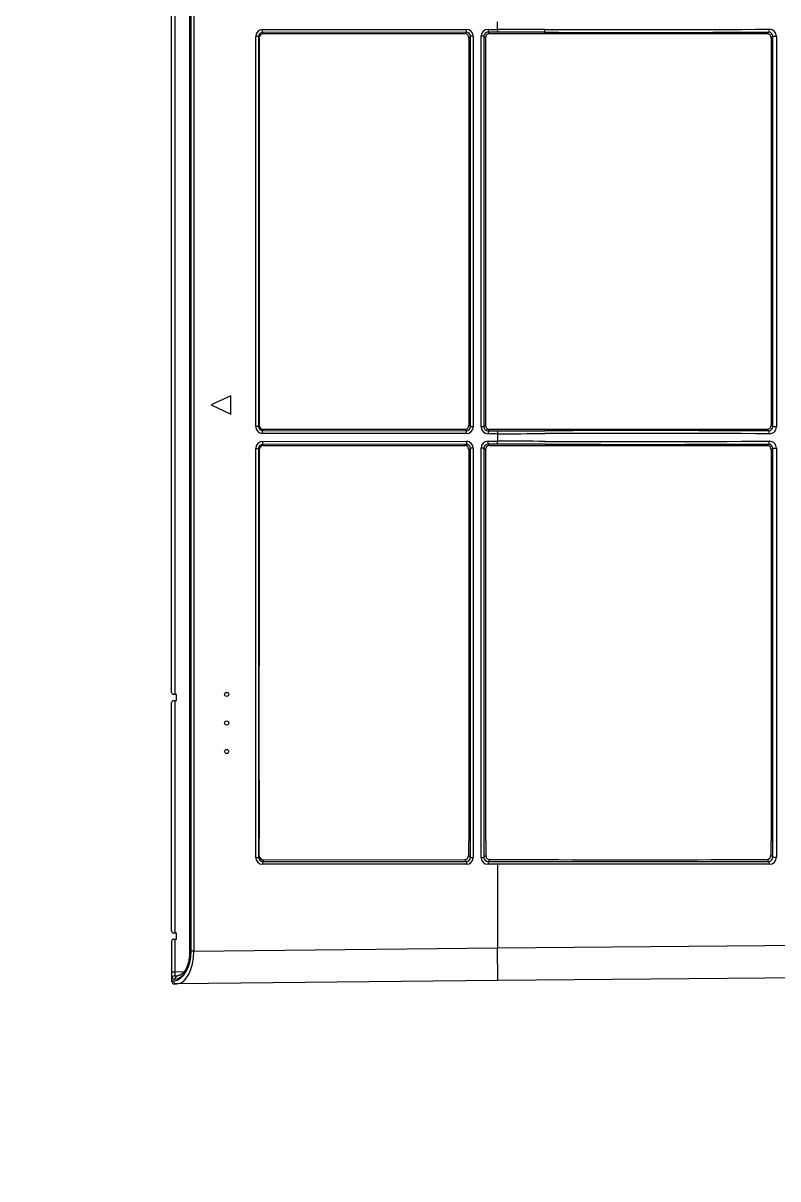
# Model space of a CAD drawing. Header units: inches. Extents: x -172 to 397, y -177 to 127.
# Drawn here: x 64.7194 to 65.0048, y 79.968 to 80.4052 of the extents above; entities that cross this region are included whole.
import ezdxf

# ---------------------------------------------------------------- set-up
doc = ezdxf.new("R2010")
doc.units = ezdxf.units.IN
doc.header["$MEASUREMENT"] = 0
doc.header["$XCLIPFRAME"] = 2
doc.layers.add('AC-RA', color=210, linetype='Continuous')
picture_1 = doc.add_image_def('image1.tif', size_in_pixel=(13248, 8644))

# ---------------------------------------------------------------- blocks, each defined once
blk = doc.blocks.new('FTM(15-28)PV2S')
at = {"layer": 'AC-RA', "color": 0, "linetype": 'Continuous'}
for p, q in [((1985.518863218891, 1338.300371027779), (1985.518858480901, 1338.300913951193)), ((1985.519949825596, 1338.199154800378), (1985.518863218891, 1338.300371027779)), ((1985.532349801533, 1338.301951528389), (1985.519885801669, 1338.301951528389)), ((1985.521438567363, 1338.300940879943), (1985.521454479807, 1338.300029186683)), ((1985.521478918059, 1338.299767440104), (1985.521454479807, 1338.300029186683)), ((1985.532992676589, 1338.300931904122), (1985.522724473051, 1338.300931904122)), ((1985.532992676589, 1338.301308653334), (1985.532992676589, 1338.300408628256)), ((1985.532992676589, 1338.300408628256), (1985.534921301756, 1338.300408628256)), ((1985.534921301756, 1338.300408628256), (1985.534921301756, 1338.301308653334)), ((1985.608209058105, 1338.300931904122), (1985.534921301756, 1338.300931904122)), ((1985.535564176811, 1338.301951528389), (1985.607566183049, 1338.301951528389)), ((1985.608209058105, 1338.301308653334), (1985.608209058105, 1338.300408628256)), ((1985.608209058105, 1338.300408628256), (1985.610137683272, 1338.300408628256)), ((1985.610137683272, 1338.300408628256), (1985.610137683272, 1338.301308653334)), ((1986.417588753224, 1338.300931904122), (1985.610137683272, 1338.300931904122)), ((1985.610780558328, 1338.301951528389), (1986.416945878168, 1338.301951528389)), ((1985.521541728238, 1338.29950459678), (1985.521478918059, 1338.299767440104)), ((1985.521651710017, 1338.299227509917), (1985.521541728238, 1338.29950459678)), ((1985.521809650274, 1338.298943624007), (1985.521651710017, 1338.299227509917)), ((1985.522019863989, 1338.298654628526), (1985.521809650274, 1338.298943624007)), ((1985.522286560706, 1338.298362029087), (1985.522019863989, 1338.298654628526)), ((1985.522611219038, 1338.298070886403), (1985.522286560706, 1338.298362029087)), ((1985.52299429414, 1338.297786492622), (1985.522611219038, 1338.298070886403)), ((1985.523435329572, 1338.297513698878), (1985.52299429414, 1338.297786492622)), ((1985.523932570284, 1338.297257427023), (1985.523435329572, 1338.297513698878)), ((1985.524483357345, 1338.297022574479), (1985.523932570284, 1338.297257427023)), ((1985.525084480237, 1338.29681372366), (1985.524483357345, 1338.297022574479)), ((1985.525729942222, 1338.296635418406), (1985.525084480237, 1338.29681372366)), ((1985.526411688076, 1338.296491976266), (1985.525729942222, 1338.296635418406)), ((1985.527130292527, 1338.296385871024), (1985.526411688076, 1338.296491976266)), ((1985.527867533926, 1338.296321067933), (1985.527130292527, 1338.296385871024)), ((1985.528608999015, 1338.296299872342), (1985.527867533926, 1338.296321067933)), ((1986.49911743748, 1338.296299872342), (1985.528608999015, 1338.296299872342)), ((1985.529197054829, 1338.294934473869), (1985.530235434333, 1338.199244562451)), ((1986.498529381667, 1338.294934473869), (1985.529197054829, 1338.294934473869)), ((1985.558781324011, 1338.275455856975), (1985.687682288232, 1338.275455856975)), ((1985.694597593632, 1338.275455856975), (1985.817543049483, 1338.275455856975)), ((1985.55659720744, 1338.209083308737), (1985.55659720744, 1338.27327706598)), ((1985.689866400947, 1338.273278722026), (1985.689931960059, 1338.209084964783)), ((1985.69234792052, 1338.209084964783), (1985.692413480918, 1338.273278722026)), ((1985.819727162197, 1338.273278722026), (1985.819792721309, 1338.209084964783)), ((1985.687754503673, 1338.206905851065), (1985.558774665112, 1338.206905851065)), ((1985.817615264923, 1338.206905851065), (1985.694525378191, 1338.206905851065)), ((1985.55659720744, 1338.199244562451), (1985.55659720744, 1338.202263434282)), ((1985.558774665112, 1338.204440891954), (1985.687759690389, 1338.204440891954)), ((1985.689937148061, 1338.202265091614), (1985.689939444411, 1338.199244562451)), ((1985.692340436168, 1338.199244562451), (1985.692342733804, 1338.202265091614)), ((1985.69452019019, 1338.204440891954), (1985.817620451639, 1338.204440891954)), ((1985.819797909311, 1338.202265091614), (1985.819800205661, 1338.199244562451)), ((1985.520859459084, 1338.094921076762), (1985.519949825596, 1338.199154800378)), ((1985.530235434333, 1338.199244562451), (1985.531116471454, 1338.094950349435)), ((1985.556597239583, 1338.189572023796), (1985.55659720744, 1338.199244562451)), ((1985.556597336015, 1338.17993871852), (1985.556597239583, 1338.189572023796)), ((1985.556597498019, 1338.170344410045), (1985.556597336015, 1338.17993871852)), ((1985.556597728168, 1338.160788861792), (1985.556597498019, 1338.170344410045)), ((1985.556598026462, 1338.151271846185), (1985.556597728168, 1338.160788861792)), ((1985.556598389044, 1338.141793363223), (1985.556598026462, 1338.151271846185)), ((1985.556598818484, 1338.132353640484), (1985.556598389044, 1338.141793363223)), ((1985.556599323784, 1338.122952914545), (1985.556598818484, 1338.132353640484)), ((1985.556599912658, 1338.113591421986), (1985.556599323784, 1338.122952914545)), ((1985.687738110359, 1338.111408703024), (1985.558831410407, 1338.111408703024)), ((1985.817598871609, 1338.111408703024), (1985.69454177022, 1338.111408703024))]:
    blk.add_line(p, q, dxfattribs=at)
at = {"layer": 'AC-RA', "color": 8, "linetype": 'Continuous'}
for p, q in [((1985.519885801669, 1338.301951528389), (1985.519891779122, 1338.301266588733)), ((1985.520426036579, 1338.300897820172), (1985.520407643924, 1338.301951528389)), ((1985.522724473051, 1338.301951528389), (1985.522724473051, 1338.300931904122)), ((1985.522724473051, 1338.300931904122), (1985.52277633121, 1338.297961011342)), ((1985.528608999015, 1338.296157858671), (1985.528608999015, 1338.296299872342)), ((1986.49911743748, 1338.296157858671), (1985.528608999015, 1338.296157858671)), ((1985.529197054829, 1338.294934473869), (1985.529197054829, 1338.295821059001)), ((1985.529197054829, 1338.295821059001), (1986.498529381667, 1338.295821059001)), ((1985.701425941181, 1338.289512077352), (1985.69853300343, 1338.283308151774)), ((1985.704318878931, 1338.283308151774), (1985.701425941181, 1338.289512077352)), ((1985.69853300343, 1338.283308151774), (1985.704318878931, 1338.283308151774)), ((1985.558781324011, 1338.275455856975), (1985.558781324011, 1338.274557064931)), ((1985.687682288232, 1338.274557064931), (1985.558781324011, 1338.274557064931)), ((1985.558781324011, 1338.274557064931), (1985.559186017716, 1338.274314643176)), ((1985.687284641724, 1338.274318757577), (1985.687682288232, 1338.274557064931)), ((1985.687682288232, 1338.275455856975), (1985.687682288232, 1338.274557064931)), ((1985.694597593632, 1338.274557064931), (1985.694597593632, 1338.275455856975)), ((1985.694597593632, 1338.274557064931), (1985.694995238855, 1338.274318757577)), ((1985.817543049483, 1338.274557064931), (1985.694597593632, 1338.274557064931)), ((1985.817145402974, 1338.274318757577), (1985.817543049483, 1338.274557064931)), ((1985.817543049483, 1338.274557064931), (1985.817543049483, 1338.275455856975)), ((1985.557493808565, 1338.27327706598), (1985.55659720744, 1338.27327706598)), ((1985.558007896461, 1338.272969114685), (1985.557493808565, 1338.27327706598)), ((1985.557493808565, 1338.27327706598), (1985.557493808565, 1338.209083308737)), ((1985.558007896461, 1338.272969114685), (1985.558072780554, 1338.209662280726)), ((1985.559186017716, 1338.274314643176), (1985.564694211052, 1338.274314643176)), ((1985.583136930933, 1338.274318755005), (1985.565136429373, 1338.274318755005)), ((1985.583136930933, 1338.274433603348), (1985.583136930933, 1338.274318755005)), ((1985.619137934052, 1338.274433603348), (1985.583136930933, 1338.274433603348)), ((1985.619137934052, 1338.274433603348), (1985.619137934052, 1338.274318755005)), ((1985.687284641724, 1338.274318755005), (1985.619137934052, 1338.274318755005)), ((1985.688969801107, 1338.273278039293), (1985.688568440067, 1338.273037506305)), ((1985.688568440067, 1338.273037506305), (1985.688568440067, 1338.209550847336)), ((1985.689866400947, 1338.273278722026), (1985.688969801107, 1338.273278039293)), ((1985.68903536022, 1338.20908428205), (1985.688969801107, 1338.273278039293)), ((1985.692413480918, 1338.273278722026), (1985.693310080757, 1338.273278039293)), ((1985.693310080757, 1338.273278039293), (1985.693244520359, 1338.20908428205)), ((1985.693711440512, 1338.273037506305), (1985.693310080757, 1338.273278039293)), ((1985.693711440512, 1338.273037506305), (1985.693711440512, 1338.209550847336)), ((1985.817145402974, 1338.274318755005), (1985.694995238855, 1338.274318755005)), ((1985.818830562357, 1338.273278039293), (1985.818429201317, 1338.273037506305)), ((1985.818429201317, 1338.209550847336), (1985.818429201317, 1338.273037506305)), ((1985.818830562357, 1338.273278039293), (1985.819727162197, 1338.273278722026)), ((1985.81889612147, 1338.20908428205), (1985.818830562357, 1338.273278039293)), ((1985.557493808565, 1338.209083308737), (1985.55659720744, 1338.209083308737)), ((1985.557493808565, 1338.209083308737), (1985.558072780554, 1338.209662280726)), ((1985.688568440067, 1338.209550847336), (1985.68903536022, 1338.20908428205)), ((1985.689931960059, 1338.209084964783), (1985.68903536022, 1338.20908428205)), ((1985.69234792052, 1338.209084964783), (1985.693244520359, 1338.20908428205)), ((1985.693244520359, 1338.20908428205), (1985.693711440512, 1338.209550847336)), ((1985.818429201317, 1338.209550847336), (1985.81889612147, 1338.20908428205)), ((1985.81889612147, 1338.20908428205), (1985.819792721309, 1338.209084964783)), ((1985.5593546117, 1338.208382397493), (1985.558774665112, 1338.207802450905)), ((1985.558774665112, 1338.207802450905), (1985.558774665112, 1338.206905851065)), ((1985.558774665112, 1338.207802450905), (1985.687754503673, 1338.207802450905)), ((1985.563850679262, 1338.208382397493), (1985.5593546117, 1338.208382397493)), ((1985.563850679262, 1338.208269989503), (1985.563850679262, 1338.208382397493)), ((1985.687286607636, 1338.208269989503), (1985.563850679262, 1338.208269989503)), ((1985.687754503673, 1338.207802450905), (1985.687286607636, 1338.208269989503)), ((1985.687754503673, 1338.206905851065), (1985.687754503673, 1338.207802450905)), ((1985.694993272943, 1338.208269989503), (1985.694525378191, 1338.207802450905)), ((1985.694525378191, 1338.207802450905), (1985.817615264923, 1338.207802450905)), ((1985.694525378191, 1338.206905851065), (1985.694525378191, 1338.207802450905)), ((1985.817147368886, 1338.208269989503), (1985.694993272943, 1338.208269989503)), ((1985.817615264923, 1338.207802450905), (1985.817147368886, 1338.208269989503)), ((1985.817615264923, 1338.206905851065), (1985.817615264923, 1338.207802450905)), ((1985.557493808565, 1338.202263434282), (1985.55659720744, 1338.202263434282)), ((1985.558078853152, 1338.201678388409), (1985.557493808565, 1338.202263434282)), ((1985.557493808565, 1338.202263434282), (1985.557493808565, 1338.199244562451)), ((1985.558078853152, 1338.201678388409), (1985.558080704632, 1338.199244562451)), ((1985.558774665112, 1338.204440891954), (1985.558774665112, 1338.203544292114)), ((1985.687759690389, 1338.203544292114), (1985.558774665112, 1338.203544292114)), ((1985.558774665112, 1338.203544292114), (1985.559358736386, 1338.20296022084)), ((1985.563850679262, 1338.20296022084), (1985.559358736386, 1338.20296022084)), ((1985.563850679262, 1338.20296022084), (1985.563850679262, 1338.203072798548)), ((1985.687288556833, 1338.203072798548), (1985.563850679262, 1338.203072798548)), ((1985.687288556833, 1338.203072798548), (1985.687759690389, 1338.203544292114)), ((1985.687759690389, 1338.203544292114), (1985.687759690389, 1338.204440891954)), ((1985.689040546936, 1338.20226440888), (1985.688568440067, 1338.201791942001)), ((1985.688568440067, 1338.201791942001), (1985.688568440067, 1338.184412806184)), ((1985.689040546936, 1338.20226440888), (1985.689937148061, 1338.202265091614)), ((1985.689042844571, 1338.199243879717), (1985.689040546936, 1338.20226440888)), ((1985.693239333643, 1338.20226440888), (1985.692342733804, 1338.202265091614)), ((1985.693239333643, 1338.20226440888), (1985.693237036008, 1338.199243879717)), ((1985.693711440512, 1338.201791942001), (1985.693239333643, 1338.20226440888)), ((1985.693711440512, 1338.201791942001), (1985.693711440512, 1338.114306354335)), ((1985.69452019019, 1338.203544292114), (1985.69452019019, 1338.204440891954)), ((1985.69452019019, 1338.203544292114), (1985.694991323746, 1338.203072798548)), ((1985.817620451639, 1338.203544292114), (1985.69452019019, 1338.203544292114)), ((1985.817149318083, 1338.203072798548), (1985.694991323746, 1338.203072798548)), ((1985.817149318083, 1338.203072798548), (1985.817620451639, 1338.203544292114)), ((1985.817620451639, 1338.203544292114), (1985.817620451639, 1338.204440891954)), ((1985.818901308186, 1338.20226440888), (1985.818429201317, 1338.201791942001)), ((1985.818429201317, 1338.184412806184), (1985.818429201317, 1338.201791942001)), ((1985.819797909311, 1338.202265091614), (1985.818901308186, 1338.20226440888)), ((1985.818903605821, 1338.199243879717), (1985.818901308186, 1338.20226440888)), ((1985.519949825596, 1338.199154800378), (1985.530235434333, 1338.199244562451)), ((1985.556597207439, 1338.199244650056), (1985.530235434333, 1338.199244562451)), ((1985.557493808565, 1338.199244562451), (1985.557493836852, 1338.189630518997)), ((1985.558080704632, 1338.199244562451), (1985.558062053541, 1338.184423984496)), ((1985.689042844571, 1338.199243879717), (1985.689939444411, 1338.199244562451)), ((1985.692340436168, 1338.199244562451), (1985.689939444411, 1338.199244562451)), ((1985.693237036008, 1338.199243879717), (1985.692340436168, 1338.199244562451)), ((1985.819800205661, 1338.199244562451), (1985.818903605821, 1338.199243879717)), ((1985.819800205661, 1338.199244562451), (1985.822201197418, 1338.199244562451)), ((1985.557493836852, 1338.189630518997), (1985.557493922997, 1338.180035477644)), ((1985.688568440067, 1338.184412806184), (1985.688568442638, 1338.114306356906)), ((1985.818884853156, 1338.184413153337), (1985.818429201317, 1338.184412806184)), ((1985.818429203888, 1338.114306356906), (1985.818429201317, 1338.184412806184)), ((1985.557493922997, 1338.180035477644), (1985.557494069572, 1338.170459907691)), ((1985.557494069572, 1338.170459907691), (1985.557494277864, 1338.160904275865)), ((1985.557494277864, 1338.160904275865), (1985.557494550443, 1338.151373673737)), ((1985.557494550443, 1338.151373673737), (1985.557494878309, 1338.141896119086)), ((1985.557494878309, 1338.141896119086), (1985.557495266606, 1338.132476258614)), ((1985.557495266606, 1338.132476258614), (1985.557495723047, 1338.123114092322)), ((1985.557495723047, 1338.123114092322), (1985.55749625149, 1338.113809625351)), ((1985.55749625149, 1338.113809625351), (1985.558116793067, 1338.114415195653)), ((1985.688568442638, 1338.114306356906), (1985.689073647286, 1338.113815949956)), ((1985.693206234578, 1338.113815949956), (1985.693711440512, 1338.114306354335)), ((1985.818429203888, 1338.114306356906), (1985.818934408537, 1338.113815949956)), ((1985.559435723245, 1338.113141216584), (1985.558831410407, 1338.112551243717)), ((1985.558831410407, 1338.112551243717), (1985.687738110359, 1338.112551243717)), ((1985.558831410407, 1338.112551243717), (1985.558831410407, 1338.111408703024)), ((1985.563850679262, 1338.113141216584), (1985.559435723245, 1338.113141216584)), ((1985.563850679262, 1338.113025855227), (1985.563850679262, 1338.113141216584)), ((1985.687249466172, 1338.113025855227), (1985.563850679262, 1338.113025855227)), ((1985.687738110359, 1338.112551243717), (1985.687249466172, 1338.113025855227)), ((1985.687738110359, 1338.112551243717), (1985.687738110359, 1338.111408703024)), ((1985.695030415692, 1338.113025855227), (1985.69454177022, 1338.112551243717)), ((1985.69454177022, 1338.111408703024), (1985.69454177022, 1338.112551243717)), ((1985.69454177022, 1338.112551243717), (1985.817598871609, 1338.112551243717)), ((1985.817110227423, 1338.113025855227), (1985.695030415692, 1338.113025855227)), ((1985.817598871609, 1338.112551243717), (1985.817110227423, 1338.113025855227)), ((1985.817598871609, 1338.111408703024), (1985.817598871609, 1338.112551243717))]:
    blk.add_line(p, q, dxfattribs=at)
for centre in [(1985.592137181713, 1338.284593901886), (1985.601137432492, 1338.284593901886), (1985.610137683272, 1338.284593901886)]:
    blk.add_circle(centre, 0.000642875055693922, dxfattribs=at)
at = {"layer": 'AC-RA', "color": 0, "linetype": 'Continuous'}
for centre, radius, start, end in [((1985.519887041132, 1338.3009229283), 0.001028600089110275, 90.06903400470998, 180.499999999962), ((1985.52041012285, 1338.3009229283), 0.001028600089110275, 0.9999999969218678, 90.00000100312151), ((1985.532349801533, 1338.301308653334), 0.000642875055693922, 0, 90), ((1985.535564176811, 1338.301308653334), 0.000642875055693922, 90, 180), ((1985.607566183049, 1338.301308653334), 0.000642875055693922, 0, 90), ((1985.610780558328, 1338.301308653334), 0.000642875055693922, 90, 180), ((1994.295567001488, 1338.154966467131), 8.605696549142158, 179.8042200046021, 180.2753990016659), ((1977.086712877805, 1338.154966467131), 8.60569655042791, 359.724600998334, 0.1957799953979578), ((1994.425427765309, 1338.154966467131), 8.605696551713658, 179.8042200046021, 180.2753990016659), ((1985.558815681826, 1338.11362466634), 0.0022160186034794, 180.8595699952058, 270.4066520003733), ((1985.687754034374, 1338.113624585338), 0.002215940172722605, 269.5882709940818, 359.4261019997895), ((1985.694525882205, 1338.113624621339), 0.002215974887975613, 180.5748060009788, 270.4108210011703), ((1985.817614795624, 1338.113624585338), 0.002215940172722605, 269.5882709940818, 359.4261019997895)]:
    blk.add_arc(centre, radius, start, end, dxfattribs=at)
at = {"layer": 'AC-RA', "color": 8, "linetype": 'Continuous'}
for centre, radius, start, end in [((1985.55929284555, 1338.272970091855), 0.001284950374818561, 176.79939699463, 180.0435800055646), ((1993.823368533178, 1338.155882146216), 8.26535575986731, 179.8021460061299, 180.2874520036505), ((1994.292492850116, 1338.155153595202), 8.60351851288272, 179.8051429990163, 180.2752920051754), ((1977.141095636964, 1338.155117580056), 8.55221032810726, 359.7232970034279, 0.1962669941562076), ((1994.422353619081, 1338.155153595202), 8.603518520597222, 179.8051429990163, 180.2752920051754), ((1985.55941913064, 1338.114443761164), 0.001302651296602037, 181.2565680043714, 270.7298320047787), ((1985.68726333813, 1338.114331120453), 0.001305338514334838, 269.3910649939508, 358.9129810049329), ((1985.695013700941, 1338.114328190229), 0.001302443005083992, 180.9606679939227, 270.7353289997639), ((1985.81712409938, 1338.114331120453), 0.001305338514334838, 269.3910649939508, 358.9129810049329), ((1985.558807228019, 1338.113863085555), 0.001312065558917619, 182.3352109946391, 271.056059999994), ((1985.687762529325, 1338.113862976266), 0.001311960127408485, 268.9335099943384, 357.945814994627), ((1985.694508955305, 1338.113854109734), 0.001303280028406506, 181.6778689991505, 271.4428059987258), ((1985.817623290576, 1338.113862976266), 0.001311960127408485, 268.9335099943384, 357.945814994627)]:
    blk.add_arc(centre, radius, start, end, dxfattribs=at)
for centre, major_axis, ratio, start_param, end_param in [((1985.519891779122, 1338.300380003601), (-0.001028560923170849, -8.97611519104563e-06), 0.8619260000000001, -1.578318097246649, 0), ((1985.529149532219, 1338.301266588733), (-0.009257841149244536, 4.273945610798834e-05), 0.5881890000000002, 0.0078486200283649, 1.578644946823228), ((1985.520426036579, 1338.30001123504), (0.001028443428334536, 1.795154681659359e-05), 0.8619, 0, 1.555752933160534), ((1985.528527483744, 1338.300898542764), (0.00810175846842165, -7.252365805183711e-05), 0.585074, -3.126141615595288, -1.555497587842992), ((1985.55879133229, 1338.27326708213), (0.001116706676820277, -0.0006689337187695529), 0.9877229999999998, 2.112781100752045, 3.679016032590684), ((1985.687672283811, 1338.27326708213), (-0.001116563187400881, -0.0006691524531070368), 0.9877310000000001, 2.604726200672391, 4.170204446380854), ((1985.694607596768, 1338.27326708213), (0.00111656318740131, -0.000669152453106232), 0.987731, 2.112980860797805, 3.678459106506333), ((1985.817533045061, 1338.27326708213), (-0.001116563187401736, -0.0006691524531054492), 0.987731, 2.604726200673582, 4.170204446382329), ((1985.559186017716, 1338.273030655828), (-0.0003450310302842401, -0.001247412642890511), 0.9032020000000001, -2.844420327831071, -1.334677467674638), ((1985.565136429373, 1338.274251371413), (-0.001285750111387203, 1.285750111387845e-19), 0.052408, -1.570796326794897, -1.219688148048629), ((1985.68727777839, 1338.273030655828), (-0.001062260365163685, -0.0007372565061638348), 0.994339, 2.537530918104379, 4.10300916381237), ((1985.695002102189, 1338.273030655828), (0.001062260365163185, -0.0007372565061645493), 0.994339, 2.180176143367925, 3.745654389076924), ((1985.81713853964, 1338.273030655828), (-0.001062260365163293, -0.00073725650616437), 0.9943390000000001, 2.537530918103221, 4.103009163811738), ((1985.55879133229, 1338.20909997463), (0.0009257644043727945, 0.0009257635648882178), 0.9820670000000001, 2.359993019372768, 3.923193175519793), ((1985.559363435802, 1338.209672078142), (0.0009643452726394843, 0.000863723677504477), 0.9931459999999999, 2.415358375716142, 3.978558512800245), ((1985.68727777839, 1338.209559670153), (-0.0009646752619887461, 0.0008633662707735972), 0.9931399999999998, 2.304253678184041, 3.868208666926229), ((1985.687737823637, 1338.20909997463), (-0.0009261289755240379, 0.0009254239820408286), 0.9820540000000001, 2.359614706173701, 3.923569694916153), ((1985.694542056942, 1338.20909997463), (0.0009261289755239665, 0.0009254239820408613), 0.9820540000000002, 2.359615612263399, 3.92357060100578), ((1985.695002102189, 1338.209559670153), (0.0009646752619884963, 0.0008633662707738827), 0.9931399999999998, 2.414976640252752, 3.978931628995256), ((1985.81713853964, 1338.209559670153), (-0.0009646752619879607, 0.0008633662707744539), 0.99314, 2.304253678185056, 3.868208666927138), ((1985.817598584887, 1338.20909997463), (-0.0009261289755243236, 0.0009254239820404847), 0.9820540000000002, 2.359614706173287, 3.923569694915507), ((1985.55879133229, 1338.202246768389), (0.000925763174140215, -0.0009257648860813273), 0.9820669999999998, 2.359993520019175, 3.92319359745226), ((1985.559369522543, 1338.20166857685), (0.00087460071006404, -0.0009571563315461204), 0.9916440000000001, 2.40541021056726, 3.968610326874908), ((1985.68727777839, 1338.201781154558), (-0.0008742345720435409, -0.000957480676527483), 0.991649, 2.314955784780715, 3.877401045118059), ((1985.687743036068, 1338.202246768389), (-0.0009253984961308274, -0.0009261043449191194), 0.982081, 2.360369098139673, 3.922814358476934), ((1985.694536844511, 1338.202246768389), (0.0009253984961302917, -0.0009261043449195882), 0.982081, 2.360370948703443, 3.92281620904041), ((1985.695002102189, 1338.201781154558), (0.000874234572044255, -0.000957480676526849), 0.991649, 2.405784262060785, 3.968229522398206), ((1985.81713853964, 1338.201781154558), (-0.0008742345720439689, -0.00095748067652705), 0.9916489999999999, 2.31495578478141, 3.87740104511853), ((1985.817603797318, 1338.202246768389), (-0.0009253984961305417, -0.0009261043449193712), 0.9820810000000001, 2.360369098139433, 3.92281435847663), ((1985.660999438894, 1338.199243879717), (0.0002456845233350247, -0.3205375020988602), 0.087489, 1.524444439774985, 1.570729268789972), ((1985.721280441685, 1338.199243879717), (-0.0002456845232751463, -0.3205375021023), 0.087489, -1.570729268789724, -1.524444439775444), ((1985.790860200144, 1338.199243879717), (0.0002456845234076367, -0.3205375020988796), 0.087489, 1.524444439774194, 1.570729268789971), ((1985.819781452995, 1338.184413834784), (0.000900020202044867, -2.962581418871239e-06), 0.046268, -3.054232395057519, -1.570644027015384), ((1985.556599912658, 1338.113831250382), (0.000900025075900062, 6.106154671950505e-08), 0.266469, -1.570814405191136, -0.090548888998065), ((1985.689969862687, 1338.113842188259), (-0.0009000134539266607, -4.57424622622284e-06), 0.266432, 0.0905479169263583, 1.569442209913485), ((1985.692310017892, 1338.113842188259), (0.0009000134539265181, -4.57424624718893e-06), 0.266432, -1.56944220990696, -0.0905479169220145), ((1985.819830623937, 1338.113842188259), (-0.0009000134539264107, -4.574246275613646e-06), 0.266432, 0.0905479169177724, 1.569442209898545)]:
    blk.add_ellipse(centre, major_axis=major_axis, ratio=ratio, start_param=start_param, end_param=end_param, dxfattribs=at)
at = {"layer": 'AC-RA', "color": 0, "linetype": 'Continuous'}
for centre, major_axis, ratio, start_param, end_param in [((1985.529149532219, 1338.300380003601), (0.01028641712175569, -2.248264970409557e-05), 0.5293869999999999, -3.135815660206905, -1.565019333413572), ((1985.522724826632, 1338.3009229283), (0.001286259316046427, -1.795351249638458e-05), 0.006973000000000001, 1.571167730653033, 3.141811756681476), ((1985.55879133229, 1338.27326708213), (0.001884820007976158, -0.001129051776371057), 0.9948400000000001, 2.112781100752978, 3.679016032591726), ((1985.687672283811, 1338.27326708213), (-0.001884586761877862, -0.001129426322695215), 0.9948429999999999, 2.604726200672328, 4.170204446381129), ((1985.694607596768, 1338.27326708213), (0.001884586761877862, -0.001129426322695215), 0.9948429999999999, 2.112980860798457, 3.678459106507258), ((1985.817533045061, 1338.27326708213), (-0.001884586761877862, -0.001129426322695215), 0.9948429999999999, 2.604726200672439, 4.170204446381062), ((1985.55879133229, 1338.20909997463), (0.001557362475041244, 0.001557361062824629), 0.9924329999999998, 2.359993038434834, 3.923193175519277), ((1985.687737823637, 1338.20909997463), (-0.001557963574130465, 0.001556777611703708), 0.9924270000000002, 2.359614706173584, 3.923569694915813), ((1985.694542056942, 1338.20909997463), (0.001557963574130467, 0.001556777611703708), 0.992427, 2.359615612263789, 3.923570601006018), ((1985.817598584887, 1338.20909997463), (-0.001557963574130467, 0.001556777611703708), 0.992427, 2.359614706173517, 3.923569694915731), ((1985.55879133229, 1338.202246768389), (0.001557360361336877, -0.001557363241243452), 0.9924320000000002, 2.359993520019926, 3.92319363632749), ((1985.687743036068, 1338.202246768389), (-0.001556759054856171, -0.00155794647465316), 0.9924380000000002, 2.360369098138994, 3.922814358476366), ((1985.694536844511, 1338.202246768389), (0.00155675905485617, -0.001557946474653162), 0.9924379999999999, 2.360370948703636, 3.92281620904046), ((1985.817603797318, 1338.202246768389), (-0.00155675905485617, -0.001557946474653161), 0.9924380000000002, 2.36036909813906, 3.922814358476366), ((1985.661896038734, 1338.199244562451), (0.0002456739261157748, -0.3214375271413478), 0.087244, 1.52444481764861, 1.570729646670249), ((1985.720383841845, 1338.199244562451), (-0.0002456739262358182, -0.321437527153698), 0.08724400000000002, -1.570729646669278, -1.524444817650132), ((1985.791756799984, 1338.199244562451), (0.0002456739286037043, -0.321437527647294), 0.08724400000000002, 1.524444817649255, 1.570729646597394)]:
    blk.add_ellipse(centre, major_axis=major_axis, ratio=ratio, start_param=start_param, end_param=end_param, dxfattribs=at)
blk = doc.blocks.new('*U193')
at = {"layer": 'AC-RA'}
blk.add_blockref('FTM(15-28)PV2S', (759.251282600299, 606.4792470601533), dxfattribs=at)

msp = doc.modelspace()

# ---------------------------------------------------------------- block references
at = {"layer": 'AC-RA', "color": 4, "xscale": 1.2, "yscale": 1.2, "zscale": 1.2, "rotation": 90}
msp.add_blockref('*U193', (2398.513009455195, -3213.682437150274), dxfattribs=at)

# ---------------------------------------------------------------- pictures from other files: only their frames are drawn
image = msp.add_image(picture_1, insert=(17.93941463661599, 50.05479710232305), size_in_units=(115.16344967127836, 75.14136918467166))
image.set_boundary_path([(2166.277740959754, 938.5528199665462), (11041.1179235122, 8167.875628864204)])

doc.saveas('drawing.dxf')
